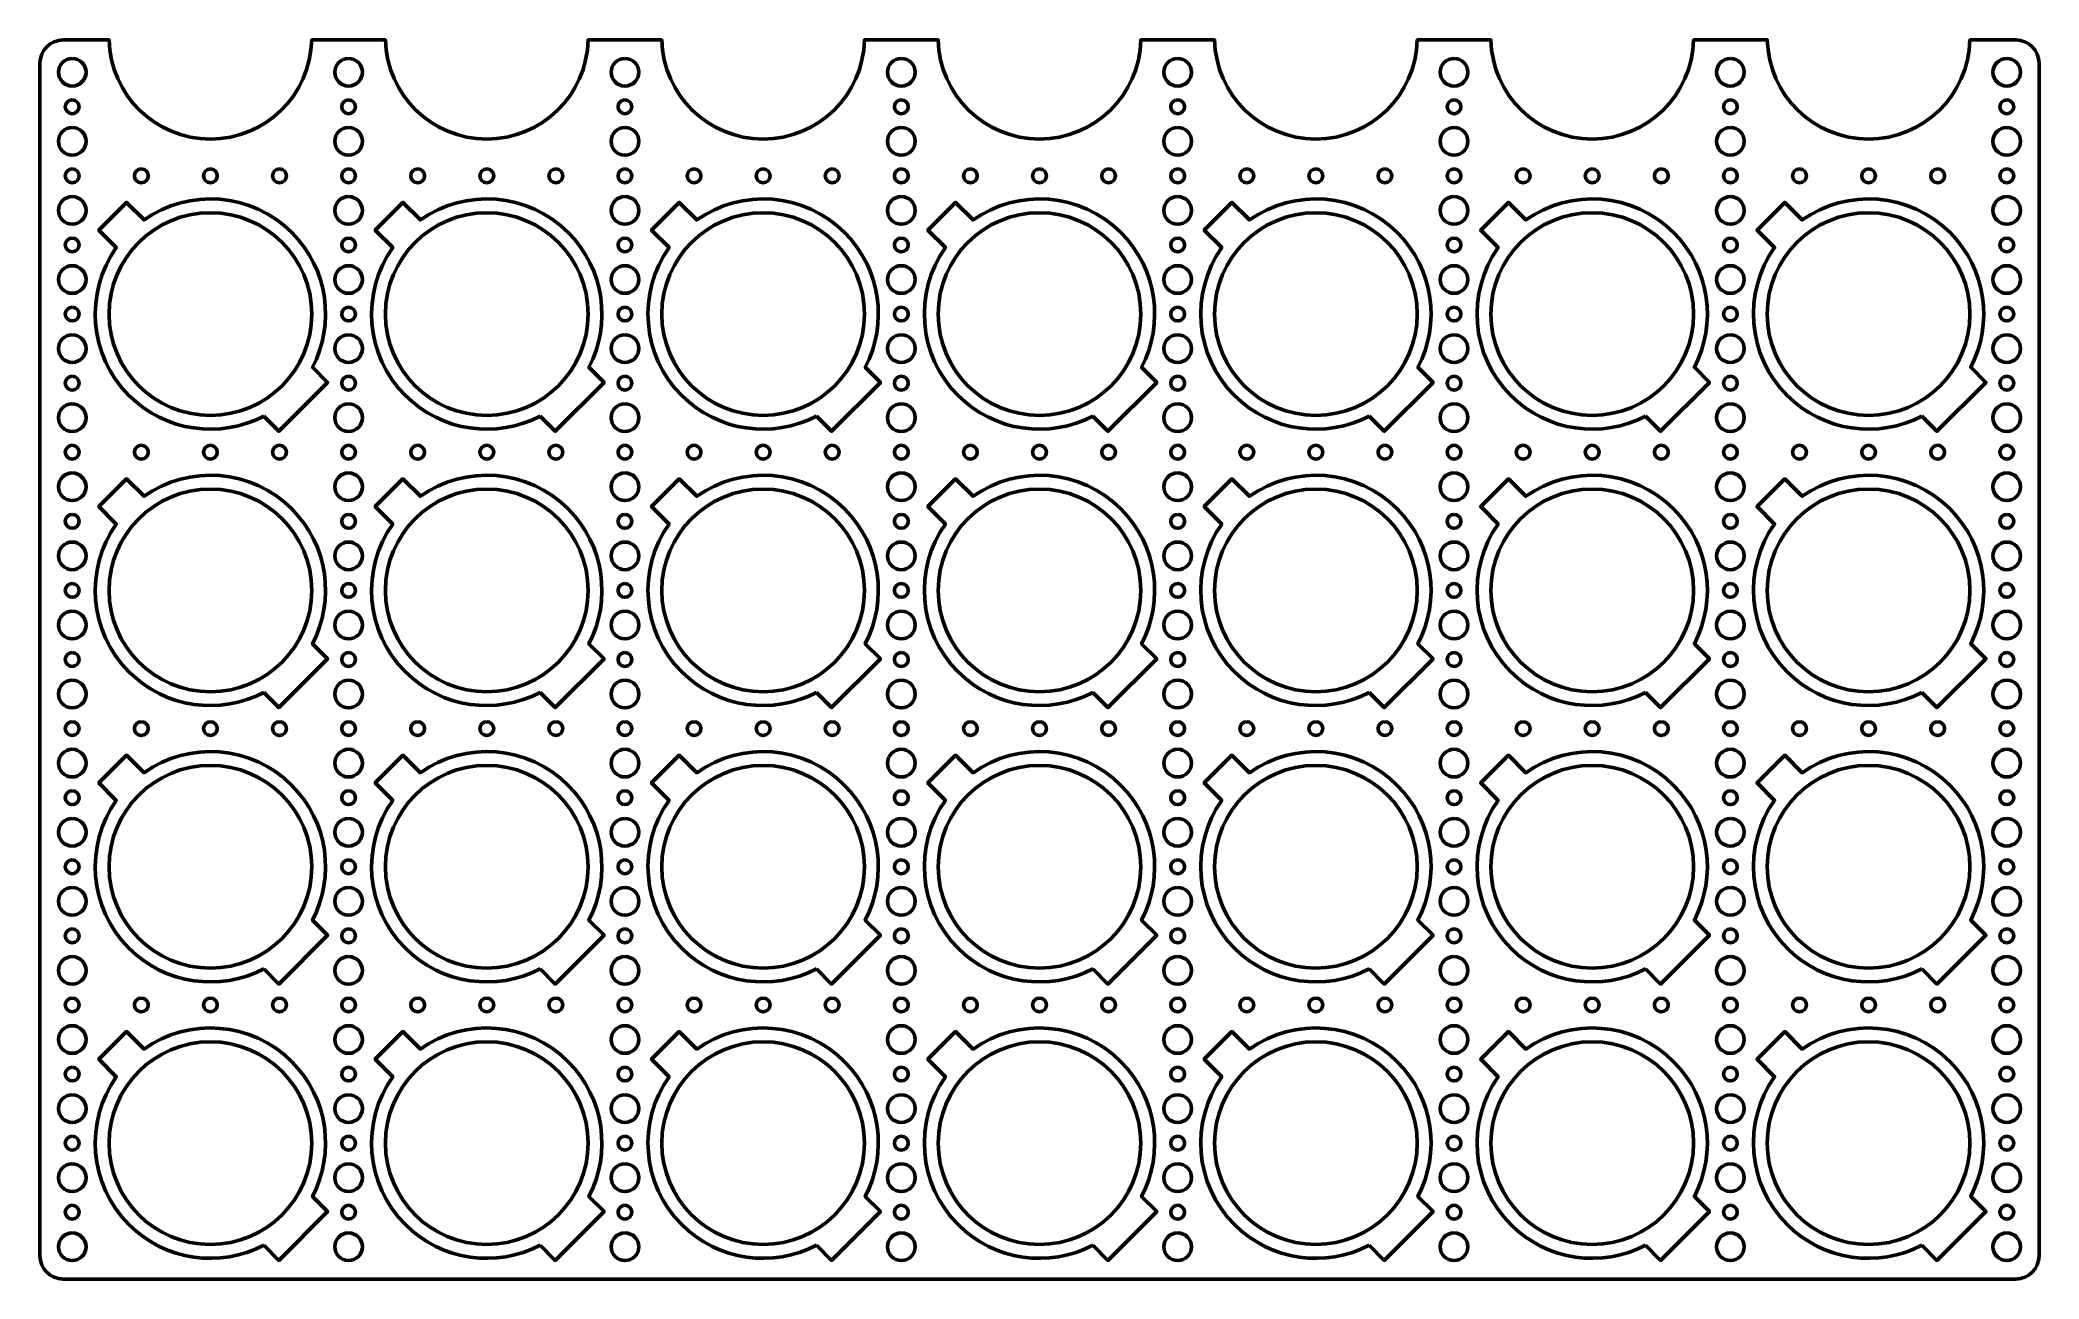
# Model space of a CAD drawing. Header units: centimetres. Extents: x -21.7 to 21.7, y -13.4 to 13.4.
import ezdxf

# ---------------------------------------------------------------- set-up
doc = ezdxf.new("R2010")
doc.units = ezdxf.units.CM
doc.header["$MEASUREMENT"] = 0
doc.layers.add('Layer 1', color=7, linetype='Continuous')

msp = doc.modelspace()

# ---------------------------------------------------------------- linework, layer by layer
at = {"layer": 'Layer 1', "lineweight": 53}
for centre, major_axis in [((-20.99997, 12.74999), (0, 0.30001)), ((-14.99997, 12.74999), (0, 0.30001)), ((-8.99997, 12.74999), (0, 0.30001)), ((-2.99997, 12.74999), (0, 0.30001)), ((3.00003, 12.74999), (0, 0.30001)), ((9.00003, 12.74999), (0, 0.30001)), ((15.00003, 12.74999), (0, 0.30001)), ((21.00003, 12.74999), (0, 0.30001)), ((-20.99998, 12), (0, 0.15)), ((-14.99998, 12), (0, 0.15)), ((-8.99998, 12), (0, 0.15)), ((-2.99998, 12), (0, 0.15)), ((3.00002, 12), (0, 0.15)), ((9.00002, 12), (0, 0.15)), ((15.00002, 12), (0, 0.15)), ((21.00002, 12), (0, 0.15)), ((-20.99997, 11.24999), (0, 0.30001)), ((-14.99997, 11.24999), (0, 0.30001)), ((-8.99997, 11.24999), (0, 0.30001)), ((-2.99997, 11.24999), (0, 0.30001)), ((3.00003, 11.24999), (0, 0.30001)), ((9.00003, 11.24999), (0, 0.30001)), ((15.00003, 11.24999), (0, 0.30001)), ((21.00003, 11.24999), (0, 0.30001)), ((-20.99998, 10.5), (0, 0.15)), ((-19.49998, 10.5), (0, 0.15)), ((-17.99998, 10.5), (0, 0.15)), ((-16.49998, 10.5), (0, 0.15)), ((-14.99998, 10.5), (0, 0.15)), ((-13.49998, 10.5), (0, 0.15)), ((-11.99998, 10.5), (0, 0.15)), ((-10.49998, 10.5), (0, 0.15)), ((-8.99998, 10.5), (0, 0.15)), ((-7.49998, 10.5), (0, 0.15)), ((-5.99998, 10.5), (0, 0.15)), ((-4.49998, 10.5), (0, 0.15)), ((-2.99998, 10.5), (0, 0.15)), ((-1.49998, 10.5), (0, 0.15)), ((0.00002, 10.5), (0, 0.15)), ((1.50002, 10.5), (0, 0.15)), ((3.00002, 10.5), (0, 0.15)), ((4.50002, 10.5), (0, 0.15)), ((6.00002, 10.5), (0, 0.15)), ((7.50002, 10.5), (0, 0.15)), ((9.00002, 10.5), (0, 0.15)), ((10.50002, 10.5), (0, 0.15)), ((12.00002, 10.5), (0, 0.15)), ((13.50002, 10.5), (0, 0.15)), ((15.00002, 10.5), (0, 0.15)), ((16.50002, 10.5), (0, 0.15)), ((18.00002, 10.5), (0, 0.15)), ((19.50002, 10.5), (0, 0.15)), ((21.00002, 10.5), (0, 0.15)), ((-20.99997, 9.74999), (0, 0.30001)), ((-14.99997, 9.74999), (0, 0.30001)), ((-8.99997, 9.74999), (0, 0.30001)), ((-2.99997, 9.74999), (0, 0.30001)), ((3.00003, 9.74999), (0, 0.30001)), ((9.00003, 9.74999), (0, 0.30001)), ((15.00003, 9.74999), (0, 0.30001)), ((21.00003, 9.74999), (0, 0.30001)), ((-18, 7.5), (0, 2.2)), ((-12, 7.5), (0, 2.2)), ((-6, 7.5), (0, 2.2)), ((0, 7.5), (0, 2.2)), ((6, 7.5), (0, 2.2)), ((12, 7.5), (0, 2.2)), ((18, 7.5), (0, 2.2)), ((-20.99998, 9), (0, 0.15)), ((-14.99998, 9), (0, 0.15)), ((-8.99998, 9), (0, 0.15)), ((-2.99998, 9), (0, 0.15)), ((3.00002, 9), (0, 0.15)), ((9.00002, 9), (0, 0.15)), ((15.00002, 9), (0, 0.15)), ((21.00002, 9), (0, 0.15)), ((-20.99997, 8.24999), (0, 0.30001)), ((-14.99997, 8.24999), (0, 0.30001)), ((-8.99997, 8.24999), (0, 0.30001)), ((-2.99997, 8.24999), (0, 0.30001)), ((3.00003, 8.24999), (0, 0.30001)), ((9.00003, 8.24999), (0, 0.30001)), ((15.00003, 8.24999), (0, 0.30001)), ((21.00003, 8.24999), (0, 0.30001)), ((-20.99998, 7.5), (0, 0.15)), ((-14.99998, 7.5), (0, 0.15)), ((-8.99998, 7.5), (0, 0.15)), ((-2.99998, 7.5), (0, 0.15)), ((3.00002, 7.5), (0, 0.15)), ((9.00002, 7.5), (0, 0.15)), ((15.00002, 7.5), (0, 0.15)), ((21.00002, 7.5), (0, 0.15)), ((-20.99997, 6.74999), (0, 0.30001)), ((-14.99997, 6.74999), (0, 0.30001)), ((-8.99997, 6.74999), (0, 0.30001)), ((-2.99997, 6.74999), (0, 0.30001)), ((3.00003, 6.74999), (0, 0.30001)), ((9.00003, 6.74999), (0, 0.30001)), ((15.00003, 6.74999), (0, 0.30001)), ((21.00003, 6.74999), (0, 0.30001)), ((-20.99998, 6), (0, 0.15)), ((-14.99998, 6), (0, 0.15)), ((-8.99998, 6), (0, 0.15)), ((-2.99998, 6), (0, 0.15)), ((3.00002, 6), (0, 0.15)), ((9.00002, 6), (0, 0.15)), ((15.00002, 6), (0, 0.15)), ((21.00002, 6), (0, 0.15)), ((-20.99997, 5.24999), (0, 0.30001)), ((-14.99997, 5.24999), (0, 0.30001)), ((-8.99997, 5.24999), (0, 0.30001)), ((-2.99997, 5.24999), (0, 0.30001)), ((3.00003, 5.24999), (0, 0.30001)), ((9.00003, 5.24999), (0, 0.30001)), ((15.00003, 5.24999), (0, 0.30001)), ((21.00003, 5.24999), (0, 0.30001)), ((-20.99998, 4.5), (0, 0.15)), ((-19.49998, 4.5), (0, 0.15)), ((-17.99998, 4.5), (0, 0.15)), ((-16.49998, 4.5), (0, 0.15)), ((-14.99998, 4.5), (0, 0.15)), ((-13.49998, 4.5), (0, 0.15)), ((-11.99998, 4.5), (0, 0.15)), ((-10.49998, 4.5), (0, 0.15)), ((-8.99998, 4.5), (0, 0.15)), ((-7.49998, 4.5), (0, 0.15)), ((-5.99998, 4.5), (0, 0.15)), ((-4.49998, 4.5), (0, 0.15)), ((-2.99998, 4.5), (0, 0.15)), ((-1.49998, 4.5), (0, 0.15)), ((0.00002, 4.5), (0, 0.15)), ((1.50002, 4.5), (0, 0.15)), ((3.00002, 4.5), (0, 0.15)), ((4.50002, 4.5), (0, 0.15)), ((6.00002, 4.5), (0, 0.15)), ((7.50002, 4.5), (0, 0.15)), ((9.00002, 4.5), (0, 0.15)), ((10.50002, 4.5), (0, 0.15)), ((12.00002, 4.5), (0, 0.15)), ((13.50002, 4.5), (0, 0.15)), ((15.00002, 4.5), (0, 0.15)), ((16.50002, 4.5), (0, 0.15)), ((18.00002, 4.5), (0, 0.15)), ((19.50002, 4.5), (0, 0.15)), ((21.00002, 4.5), (0, 0.15)), ((-20.99997, 3.74999), (0, 0.30001)), ((-14.99997, 3.74999), (0, 0.30001)), ((-8.99997, 3.74999), (0, 0.30001)), ((-2.99997, 3.74999), (0, 0.30001)), ((3.00003, 3.74999), (0, 0.30001)), ((9.00003, 3.74999), (0, 0.30001)), ((15.00003, 3.74999), (0, 0.30001)), ((21.00003, 3.74999), (0, 0.30001)), ((-18, 1.5), (0, 2.2)), ((-12, 1.5), (0, 2.2)), ((-6, 1.5), (0, 2.2)), ((0, 1.5), (0, 2.2)), ((6, 1.5), (0, 2.2)), ((12, 1.5), (0, 2.2)), ((18, 1.5), (0, 2.2)), ((-20.99998, 3), (0, 0.15)), ((-14.99998, 3), (0, 0.15)), ((-8.99998, 3), (0, 0.15)), ((-2.99998, 3), (0, 0.15)), ((3.00002, 3), (0, 0.15)), ((9.00002, 3), (0, 0.15)), ((15.00002, 3), (0, 0.15)), ((21.00002, 3), (0, 0.15)), ((-20.99997, 2.24999), (0, 0.30001)), ((-14.99997, 2.24999), (0, 0.30001)), ((-8.99997, 2.24999), (0, 0.30001)), ((-2.99997, 2.24999), (0, 0.30001)), ((3.00003, 2.24999), (0, 0.30001)), ((9.00003, 2.24999), (0, 0.30001)), ((15.00003, 2.24999), (0, 0.30001)), ((21.00003, 2.24999), (0, 0.30001)), ((-20.99998, 1.5), (0, 0.15)), ((-14.99998, 1.5), (0, 0.15)), ((-8.99998, 1.5), (0, 0.15)), ((-2.99998, 1.5), (0, 0.15)), ((3.00002, 1.5), (0, 0.15)), ((9.00002, 1.5), (0, 0.15)), ((15.00002, 1.5), (0, 0.15)), ((21.00002, 1.5), (0, 0.15)), ((-20.99997, 0.74999), (0, 0.30001)), ((-14.99997, 0.74999), (0, 0.30001)), ((-8.99997, 0.74999), (0, 0.30001)), ((-2.99997, 0.74999), (0, 0.30001)), ((3.00003, 0.74999), (0, 0.30001)), ((9.00003, 0.74999), (0, 0.30001)), ((15.00003, 0.74999), (0, 0.30001)), ((21.00003, 0.74999), (0, 0.30001)), ((-20.99998, 0), (0, 0.15)), ((-14.99998, 0), (0, 0.15)), ((-8.99998, 0), (0, 0.15)), ((-2.99998, 0), (0, 0.15)), ((3.00002, 0), (0, 0.15)), ((9.00002, 0), (0, 0.15)), ((15.00002, 0), (0, 0.15)), ((21.00002, 0), (0, 0.15)), ((-20.99997, -0.75001), (0, 0.30001)), ((-14.99997, -0.75001), (0, 0.30001)), ((-8.99997, -0.75001), (0, 0.30001)), ((-2.99997, -0.75001), (0, 0.30001)), ((3.00003, -0.75001), (0, 0.30001)), ((9.00003, -0.75001), (0, 0.30001)), ((15.00003, -0.75001), (0, 0.30001)), ((21.00003, -0.75001), (0, 0.30001)), ((-20.99998, -1.5), (0, 0.15)), ((-19.49998, -1.5), (0, 0.15)), ((-17.99998, -1.5), (0, 0.15)), ((-16.49998, -1.5), (0, 0.15)), ((-14.99998, -1.5), (0, 0.15)), ((-13.49998, -1.5), (0, 0.15)), ((-11.99998, -1.5), (0, 0.15)), ((-10.49998, -1.5), (0, 0.15)), ((-8.99998, -1.5), (0, 0.15)), ((-7.49998, -1.5), (0, 0.15)), ((-5.99998, -1.5), (0, 0.15)), ((-4.49998, -1.5), (0, 0.15)), ((-2.99998, -1.5), (0, 0.15)), ((-1.49998, -1.5), (0, 0.15)), ((0.00002, -1.5), (0, 0.15)), ((1.50002, -1.5), (0, 0.15)), ((3.00002, -1.5), (0, 0.15)), ((4.50002, -1.5), (0, 0.15)), ((6.00002, -1.5), (0, 0.15)), ((7.50002, -1.5), (0, 0.15)), ((9.00002, -1.5), (0, 0.15)), ((10.50002, -1.5), (0, 0.15)), ((12.00002, -1.5), (0, 0.15)), ((13.50002, -1.5), (0, 0.15)), ((15.00002, -1.5), (0, 0.15)), ((16.50002, -1.5), (0, 0.15)), ((18.00002, -1.5), (0, 0.15)), ((19.50002, -1.5), (0, 0.15)), ((21.00002, -1.5), (0, 0.15)), ((-20.99997, -2.25001), (0, 0.30001)), ((-14.99997, -2.25001), (0, 0.30001)), ((-8.99997, -2.25001), (0, 0.30001)), ((-2.99997, -2.25001), (0, 0.30001)), ((3.00003, -2.25001), (0, 0.30001)), ((9.00003, -2.25001), (0, 0.30001)), ((15.00003, -2.25001), (0, 0.30001)), ((21.00003, -2.25001), (0, 0.30001)), ((-18, -4.5), (0, 2.2)), ((-12, -4.5), (0, 2.2)), ((-6, -4.5), (0, 2.2)), ((0, -4.5), (0, 2.2)), ((6, -4.5), (0, 2.2)), ((12, -4.5), (0, 2.2)), ((18, -4.5), (0, 2.2)), ((-20.99998, -3), (0, 0.15)), ((-14.99998, -3), (0, 0.15)), ((-8.99998, -3), (0, 0.15)), ((-2.99998, -3), (0, 0.15)), ((3.00002, -3), (0, 0.15)), ((9.00002, -3), (0, 0.15)), ((15.00002, -3), (0, 0.15)), ((21.00002, -3), (0, 0.15)), ((-20.99997, -3.75001), (0, 0.30001)), ((-14.99997, -3.75001), (0, 0.30001)), ((-8.99997, -3.75001), (0, 0.30001)), ((-2.99997, -3.75001), (0, 0.30001)), ((3.00003, -3.75001), (0, 0.30001)), ((9.00003, -3.75001), (0, 0.30001)), ((15.00003, -3.75001), (0, 0.30001)), ((21.00003, -3.75001), (0, 0.30001)), ((-20.99998, -4.5), (0, 0.15)), ((-14.99998, -4.5), (0, 0.15)), ((-8.99998, -4.5), (0, 0.15)), ((-2.99998, -4.5), (0, 0.15)), ((3.00002, -4.5), (0, 0.15)), ((9.00002, -4.5), (0, 0.15)), ((15.00002, -4.5), (0, 0.15)), ((21.00002, -4.5), (0, 0.15)), ((-20.99997, -5.25001), (0, 0.30001)), ((-14.99997, -5.25001), (0, 0.30001)), ((-8.99997, -5.25001), (0, 0.30001)), ((-2.99997, -5.25001), (0, 0.30001)), ((3.00003, -5.25001), (0, 0.30001)), ((9.00003, -5.25001), (0, 0.30001)), ((15.00003, -5.25001), (0, 0.30001)), ((21.00003, -5.25001), (0, 0.30001)), ((-20.99998, -6), (0, 0.15)), ((-14.99998, -6), (0, 0.15)), ((-8.99998, -6), (0, 0.15)), ((-2.99998, -6), (0, 0.15)), ((3.00002, -6), (0, 0.15)), ((9.00002, -6), (0, 0.15)), ((15.00002, -6), (0, 0.15)), ((21.00002, -6), (0, 0.15)), ((-20.99997, -6.75001), (0, 0.30001)), ((-14.99997, -6.75001), (0, 0.30001)), ((-8.99997, -6.75001), (0, 0.30001)), ((-2.99997, -6.75001), (0, 0.30001)), ((3.00003, -6.75001), (0, 0.30001)), ((9.00003, -6.75001), (0, 0.30001)), ((15.00003, -6.75001), (0, 0.30001)), ((21.00003, -6.75001), (0, 0.30001)), ((-20.99998, -7.5), (0, 0.15)), ((-19.49998, -7.5), (0, 0.15)), ((-17.99998, -7.5), (0, 0.15)), ((-16.49998, -7.5), (0, 0.15)), ((-14.99998, -7.5), (0, 0.15)), ((-13.49998, -7.5), (0, 0.15)), ((-11.99998, -7.5), (0, 0.15)), ((-10.49998, -7.5), (0, 0.15)), ((-8.99998, -7.5), (0, 0.15)), ((-7.49998, -7.5), (0, 0.15)), ((-5.99998, -7.5), (0, 0.15)), ((-4.49998, -7.5), (0, 0.15)), ((-2.99998, -7.5), (0, 0.15)), ((-1.49998, -7.5), (0, 0.15)), ((0.00002, -7.5), (0, 0.15)), ((1.50002, -7.5), (0, 0.15)), ((3.00002, -7.5), (0, 0.15)), ((4.50002, -7.5), (0, 0.15)), ((6.00002, -7.5), (0, 0.15)), ((7.50002, -7.5), (0, 0.15)), ((9.00002, -7.5), (0, 0.15)), ((10.50002, -7.5), (0, 0.15)), ((12.00002, -7.5), (0, 0.15)), ((13.50002, -7.5), (0, 0.15)), ((15.00002, -7.5), (0, 0.15)), ((16.50002, -7.5), (0, 0.15)), ((18.00002, -7.5), (0, 0.15)), ((19.50002, -7.5), (0, 0.15)), ((21.00002, -7.5), (0, 0.15)), ((-20.99997, -8.25001), (0, 0.30001)), ((-14.99997, -8.25001), (0, 0.30001)), ((-8.99997, -8.25001), (0, 0.30001)), ((-2.99997, -8.25001), (0, 0.30001)), ((3.00003, -8.25001), (0, 0.30001)), ((9.00003, -8.25001), (0, 0.30001)), ((15.00003, -8.25001), (0, 0.30001)), ((21.00003, -8.25001), (0, 0.30001)), ((-18, -10.5), (0, 2.2)), ((-12, -10.5), (0, 2.2)), ((-6, -10.5), (0, 2.2)), ((0, -10.5), (0, 2.2)), ((6, -10.5), (0, 2.2)), ((12, -10.5), (0, 2.2)), ((18, -10.5), (0, 2.2)), ((-20.99998, -9), (0, 0.15)), ((-14.99998, -9), (0, 0.15)), ((-8.99998, -9), (0, 0.15)), ((-2.99998, -9), (0, 0.15)), ((3.00002, -9), (0, 0.15)), ((9.00002, -9), (0, 0.15)), ((15.00002, -9), (0, 0.15)), ((21.00002, -9), (0, 0.15)), ((-20.99997, -9.75001), (0, 0.30001)), ((-14.99997, -9.75001), (0, 0.30001)), ((-8.99997, -9.75001), (0, 0.30001)), ((-2.99997, -9.75001), (0, 0.30001)), ((3.00003, -9.75001), (0, 0.30001)), ((9.00003, -9.75001), (0, 0.30001)), ((15.00003, -9.75001), (0, 0.30001)), ((21.00003, -9.75001), (0, 0.30001)), ((-20.99998, -10.5), (0, 0.15)), ((-14.99998, -10.5), (0, 0.15)), ((-8.99998, -10.5), (0, 0.15)), ((-2.99998, -10.5), (0, 0.15)), ((3.00002, -10.5), (0, 0.15)), ((9.00002, -10.5), (0, 0.15)), ((15.00002, -10.5), (0, 0.15)), ((21.00002, -10.5), (0, 0.15)), ((-20.99997, -11.25001), (0, 0.30001)), ((-14.99997, -11.25001), (0, 0.30001)), ((-8.99997, -11.25001), (0, 0.30001)), ((-2.99997, -11.25001), (0, 0.30001)), ((3.00003, -11.25001), (0, 0.30001)), ((9.00003, -11.25001), (0, 0.30001)), ((15.00003, -11.25001), (0, 0.30001)), ((21.00003, -11.25001), (0, 0.30001)), ((-20.99998, -12), (0, 0.15)), ((-14.99998, -12), (0, 0.15)), ((-8.99998, -12), (0, 0.15)), ((-2.99998, -12), (0, 0.15)), ((3.00002, -12), (0, 0.15)), ((9.00002, -12), (0, 0.15)), ((15.00002, -12), (0, 0.15)), ((21.00002, -12), (0, 0.15)), ((-20.99997, -12.75001), (0, 0.30001)), ((-14.99997, -12.75001), (0, 0.30001)), ((-8.99997, -12.75001), (0, 0.30001)), ((-2.99997, -12.75001), (0, 0.30001)), ((3.00003, -12.75001), (0, 0.30001)), ((9.00003, -12.75001), (0, 0.30001)), ((15.00003, -12.75001), (0, 0.30001)), ((21.00003, -12.75001), (0, 0.30001))]:
    msp.add_ellipse(centre, major_axis=major_axis, ratio=1, dxfattribs=at)
msp.add_open_spline([(-21.7, -12.95), (-21.7, -12.95), (-21.7, 12.95), (-21.7, 12.95), (-21.7, 12.95), (-21.7, 13.22614), (-21.47614, 13.45), (-21.2, 13.45), (-21.2, 13.45), (-21.2, 13.45), (-20.19937, 13.45), (-20.19937, 13.45), (-20.19937, 13.45), (-20.17278, 12.25808), (-19.1983, 11.3), (-18, 11.3), (-18, 11.3), (-16.8017, 11.3), (-15.82722, 12.25808), (-15.80063, 13.45), (-15.80063, 13.45), (-15.80063, 13.45), (-14.19937, 13.45), (-14.19937, 13.45), (-14.19937, 13.45), (-14.17278, 12.25808), (-13.1983, 11.3), (-12, 11.3), (-12, 11.3), (-10.8017, 11.3), (-9.82722, 12.25808), (-9.80063, 13.45), (-9.80063, 13.45), (-9.80063, 13.45), (-8.19937, 13.45), (-8.19937, 13.45), (-8.19937, 13.45), (-8.17278, 12.25808), (-7.1983, 11.3), (-6, 11.3), (-6, 11.3), (-4.8017, 11.3), (-3.82722, 12.25808), (-3.80063, 13.45), (-3.80063, 13.45), (-3.80063, 13.45), (-2.19937, 13.45), (-2.19937, 13.45), (-2.19937, 13.45), (-2.17278, 12.25808), (-1.1983, 11.3), (0, 11.3), (0, 11.3), (1.1983, 11.3), (2.17278, 12.25808), (2.19937, 13.45), (2.19937, 13.45), (2.19937, 13.45), (3.80063, 13.45), (3.80063, 13.45), (3.80063, 13.45), (3.82722, 12.25808), (4.8017, 11.3), (6, 11.3), (6, 11.3), (7.1983, 11.3), (8.17278, 12.25808), (8.19937, 13.45), (8.19937, 13.45), (8.19937, 13.45), (9.80063, 13.45), (9.80063, 13.45), (9.80063, 13.45), (9.82722, 12.25808), (10.8017, 11.3), (12, 11.3), (12, 11.3), (13.1983, 11.3), (14.17278, 12.25808), (14.19937, 13.45), (14.19937, 13.45), (14.19937, 13.45), (15.80063, 13.45), (15.80063, 13.45), (15.80063, 13.45), (15.82722, 12.25808), (16.8017, 11.3), (18, 11.3), (18, 11.3), (19.1983, 11.3), (20.17278, 12.25808), (20.19937, 13.45), (20.19937, 13.45), (20.19937, 13.45), (21.2, 13.45), (21.2, 13.45), (21.2, 13.45), (21.47614, 13.45), (21.7, 13.22614), (21.7, 12.95), (21.7, 12.95), (21.7, 12.95), (21.7, -12.95), (21.7, -12.95), (21.7, -12.95), (21.7, -13.22614), (21.47614, -13.45), (21.2, -13.45), (21.2, -13.45), (21.2, -13.45), (-21.2, -13.45), (-21.2, -13.45), (-21.2, -13.45), (-21.47614, -13.45), (-21.7, -13.22614), (-21.7, -12.95)], degree=3, knots=[0, 0, 0, 0, 0.03333333, 0.03333333, 0.03333333, 0.03333333, 0.06666667, 0.06666667, 0.06666667, 0.06666667, 0.1, 0.1, 0.1, 0.1, 0.13333333, 0.13333333, 0.13333333, 0.13333333, 0.16666667, 0.16666667, 0.16666667, 0.16666667, 0.2, 0.2, 0.2, 0.2, 0.23333333, 0.23333333, 0.23333333, 0.23333333, 0.26666667, 0.26666667, 0.26666667, 0.26666667, 0.3, 0.3, 0.3, 0.3, 0.33333333, 0.33333333, 0.33333333, 0.33333333, 0.36666667, 0.36666667, 0.36666667, 0.36666667, 0.4, 0.4, 0.4, 0.4, 0.43333333, 0.43333333, 0.43333333, 0.43333333, 0.46666667, 0.46666667, 0.46666667, 0.46666667, 0.5, 0.5, 0.5, 0.5, 0.53333333, 0.53333333, 0.53333333, 0.53333333, 0.56666667, 0.56666667, 0.56666667, 0.56666667, 0.6, 0.6, 0.6, 0.6, 0.63333333, 0.63333333, 0.63333333, 0.63333333, 0.66666667, 0.66666667, 0.66666667, 0.66666667, 0.7, 0.7, 0.7, 0.7, 0.73333333, 0.73333333, 0.73333333, 0.73333333, 0.76666667, 0.76666667, 0.76666667, 0.76666667, 0.8, 0.8, 0.8, 0.8, 0.83333333, 0.83333333, 0.83333333, 0.83333333, 0.86666667, 0.86666667, 0.86666667, 0.86666667, 0.9, 0.9, 0.9, 0.9, 0.93333333, 0.93333333, 0.93333333, 0.93333333, 1, 1, 1, 1], dxfattribs=at)
at = {"layer": 'Layer 1', "color": 5, "lineweight": 53}
for points in [[(-16.84355, 5.28289), (-17.78601, 4.79097), (-18.97623, 4.94069), (-19.76776, 5.73223), (-19.76776, 5.73223), (-20.64162, 6.60609), (-20.73318, 7.96584), (-20.04273, 8.94169), (-20.04273, 8.94169), (-20.04273, 8.94169), (-20.42184, 9.3208), (-20.42184, 9.3208), (-20.42184, 9.3208), (-20.42184, 9.3208), (-19.8208, 9.92184), (-19.8208, 9.92184), (-19.8208, 9.92184), (-19.8208, 9.92184), (-19.44169, 9.54273), (-19.44169, 9.54273), (-19.44169, 9.54273), (-18.46584, 10.23318), (-17.10609, 10.14162), (-16.23223, 9.26776), (-16.23223, 9.26776), (-15.44069, 8.47623), (-15.29097, 7.28601), (-15.78289, 6.34355), (-15.78289, 6.34355), (-15.78289, 6.34355), (-15.45441, 6.01507), (-15.45441, 6.01507), (-15.45441, 6.01507), (-15.45441, 6.01507), (-16.51507, 4.95441), (-16.51507, 4.95441), (-16.51507, 4.95441), (-16.51507, 4.95441), (-16.84355, 5.28289), (-16.84355, 5.28289)], [(-10.84355, 5.28289), (-11.78601, 4.79097), (-12.97623, 4.94069), (-13.76776, 5.73223), (-13.76776, 5.73223), (-14.64162, 6.60609), (-14.73318, 7.96584), (-14.04273, 8.94169), (-14.04273, 8.94169), (-14.04273, 8.94169), (-14.42184, 9.3208), (-14.42184, 9.3208), (-14.42184, 9.3208), (-14.42184, 9.3208), (-13.8208, 9.92184), (-13.8208, 9.92184), (-13.8208, 9.92184), (-13.8208, 9.92184), (-13.44169, 9.54273), (-13.44169, 9.54273), (-13.44169, 9.54273), (-12.46584, 10.23318), (-11.10609, 10.14162), (-10.23223, 9.26776), (-10.23223, 9.26776), (-9.44069, 8.47623), (-9.29097, 7.28601), (-9.78289, 6.34355), (-9.78289, 6.34355), (-9.78289, 6.34355), (-9.45441, 6.01507), (-9.45441, 6.01507), (-9.45441, 6.01507), (-9.45441, 6.01507), (-10.51507, 4.95441), (-10.51507, 4.95441), (-10.51507, 4.95441), (-10.51507, 4.95441), (-10.84355, 5.28289), (-10.84355, 5.28289)], [(-4.84355, 5.28289), (-5.78601, 4.79097), (-6.97623, 4.94069), (-7.76776, 5.73223), (-7.76776, 5.73223), (-8.64162, 6.60609), (-8.73318, 7.96584), (-8.04273, 8.94169), (-8.04273, 8.94169), (-8.04273, 8.94169), (-8.42184, 9.3208), (-8.42184, 9.3208), (-8.42184, 9.3208), (-8.42184, 9.3208), (-7.8208, 9.92184), (-7.8208, 9.92184), (-7.8208, 9.92184), (-7.8208, 9.92184), (-7.44169, 9.54273), (-7.44169, 9.54273), (-7.44169, 9.54273), (-6.46584, 10.23318), (-5.10609, 10.14162), (-4.23223, 9.26776), (-4.23223, 9.26776), (-3.44069, 8.47623), (-3.29097, 7.28601), (-3.78289, 6.34355), (-3.78289, 6.34355), (-3.78289, 6.34355), (-3.45441, 6.01507), (-3.45441, 6.01507), (-3.45441, 6.01507), (-3.45441, 6.01507), (-4.51507, 4.95441), (-4.51507, 4.95441), (-4.51507, 4.95441), (-4.51507, 4.95441), (-4.84355, 5.28289), (-4.84355, 5.28289)], [(1.15645, 5.28289), (0.21399, 4.79097), (-0.97623, 4.94069), (-1.76776, 5.73223), (-1.76776, 5.73223), (-2.64162, 6.60609), (-2.73318, 7.96584), (-2.04273, 8.94169), (-2.04273, 8.94169), (-2.04273, 8.94169), (-2.42184, 9.3208), (-2.42184, 9.3208), (-2.42184, 9.3208), (-2.42184, 9.3208), (-1.8208, 9.92184), (-1.8208, 9.92184), (-1.8208, 9.92184), (-1.8208, 9.92184), (-1.44169, 9.54273), (-1.44169, 9.54273), (-1.44169, 9.54273), (-0.46584, 10.23318), (0.89391, 10.14162), (1.76777, 9.26776), (1.76777, 9.26776), (2.55931, 8.47623), (2.70903, 7.28601), (2.21711, 6.34355), (2.21711, 6.34355), (2.21711, 6.34355), (2.54559, 6.01507), (2.54559, 6.01507), (2.54559, 6.01507), (2.54559, 6.01507), (1.48493, 4.95441), (1.48493, 4.95441), (1.48493, 4.95441), (1.48493, 4.95441), (1.15645, 5.28289), (1.15645, 5.28289)], [(7.15645, 5.28289), (6.21399, 4.79097), (5.02377, 4.94069), (4.23224, 5.73223), (4.23224, 5.73223), (3.35838, 6.60609), (3.26682, 7.96584), (3.95727, 8.94169), (3.95727, 8.94169), (3.95727, 8.94169), (3.57816, 9.3208), (3.57816, 9.3208), (3.57816, 9.3208), (3.57816, 9.3208), (4.1792, 9.92184), (4.1792, 9.92184), (4.1792, 9.92184), (4.1792, 9.92184), (4.55831, 9.54273), (4.55831, 9.54273), (4.55831, 9.54273), (5.53416, 10.23318), (6.89391, 10.14162), (7.76777, 9.26776), (7.76777, 9.26776), (8.55931, 8.47623), (8.70903, 7.28601), (8.21711, 6.34355), (8.21711, 6.34355), (8.21711, 6.34355), (8.54559, 6.01507), (8.54559, 6.01507), (8.54559, 6.01507), (8.54559, 6.01507), (7.48493, 4.95441), (7.48493, 4.95441), (7.48493, 4.95441), (7.48493, 4.95441), (7.15645, 5.28289), (7.15645, 5.28289)], [(13.15645, 5.28289), (12.21399, 4.79097), (11.02377, 4.94069), (10.23224, 5.73223), (10.23224, 5.73223), (9.35838, 6.60609), (9.26682, 7.96584), (9.95727, 8.94169), (9.95727, 8.94169), (9.95727, 8.94169), (9.57816, 9.3208), (9.57816, 9.3208), (9.57816, 9.3208), (9.57816, 9.3208), (10.1792, 9.92184), (10.1792, 9.92184), (10.1792, 9.92184), (10.1792, 9.92184), (10.55831, 9.54273), (10.55831, 9.54273), (10.55831, 9.54273), (11.53416, 10.23318), (12.89391, 10.14162), (13.76777, 9.26776), (13.76777, 9.26776), (14.55931, 8.47623), (14.70903, 7.28601), (14.21711, 6.34355), (14.21711, 6.34355), (14.21711, 6.34355), (14.54559, 6.01507), (14.54559, 6.01507), (14.54559, 6.01507), (14.54559, 6.01507), (13.48493, 4.95441), (13.48493, 4.95441), (13.48493, 4.95441), (13.48493, 4.95441), (13.15645, 5.28289), (13.15645, 5.28289)], [(19.15645, 5.28289), (18.21399, 4.79097), (17.02377, 4.94069), (16.23224, 5.73223), (16.23224, 5.73223), (15.35838, 6.60609), (15.26682, 7.96584), (15.95727, 8.94169), (15.95727, 8.94169), (15.95727, 8.94169), (15.57816, 9.3208), (15.57816, 9.3208), (15.57816, 9.3208), (15.57816, 9.3208), (16.1792, 9.92184), (16.1792, 9.92184), (16.1792, 9.92184), (16.1792, 9.92184), (16.55831, 9.54273), (16.55831, 9.54273), (16.55831, 9.54273), (17.53416, 10.23318), (18.89391, 10.14162), (19.76777, 9.26776), (19.76777, 9.26776), (20.55931, 8.47623), (20.70903, 7.28601), (20.21711, 6.34355), (20.21711, 6.34355), (20.21711, 6.34355), (20.54559, 6.01507), (20.54559, 6.01507), (20.54559, 6.01507), (20.54559, 6.01507), (19.48493, 4.95441), (19.48493, 4.95441), (19.48493, 4.95441), (19.48493, 4.95441), (19.15645, 5.28289), (19.15645, 5.28289)], [(-16.84355, -0.71711), (-17.78601, -1.20903), (-18.97623, -1.05931), (-19.76776, -0.26777), (-19.76776, -0.26777), (-20.64162, 0.60609), (-20.73318, 1.96584), (-20.04273, 2.94169), (-20.04273, 2.94169), (-20.04273, 2.94169), (-20.42184, 3.3208), (-20.42184, 3.3208), (-20.42184, 3.3208), (-20.42184, 3.3208), (-19.8208, 3.92184), (-19.8208, 3.92184), (-19.8208, 3.92184), (-19.8208, 3.92184), (-19.44169, 3.54273), (-19.44169, 3.54273), (-19.44169, 3.54273), (-18.46584, 4.23318), (-17.10609, 4.14162), (-16.23223, 3.26776), (-16.23223, 3.26776), (-15.44069, 2.47623), (-15.29097, 1.28601), (-15.78289, 0.34355), (-15.78289, 0.34355), (-15.78289, 0.34355), (-15.45441, 0.01507), (-15.45441, 0.01507), (-15.45441, 0.01507), (-15.45441, 0.01507), (-16.51507, -1.04559), (-16.51507, -1.04559), (-16.51507, -1.04559), (-16.51507, -1.04559), (-16.84355, -0.71711), (-16.84355, -0.71711)], [(-10.84355, -0.71711), (-11.78601, -1.20903), (-12.97623, -1.05931), (-13.76776, -0.26777), (-13.76776, -0.26777), (-14.64162, 0.60609), (-14.73318, 1.96584), (-14.04273, 2.94169), (-14.04273, 2.94169), (-14.04273, 2.94169), (-14.42184, 3.3208), (-14.42184, 3.3208), (-14.42184, 3.3208), (-14.42184, 3.3208), (-13.8208, 3.92184), (-13.8208, 3.92184), (-13.8208, 3.92184), (-13.8208, 3.92184), (-13.44169, 3.54273), (-13.44169, 3.54273), (-13.44169, 3.54273), (-12.46584, 4.23318), (-11.10609, 4.14162), (-10.23223, 3.26776), (-10.23223, 3.26776), (-9.44069, 2.47623), (-9.29097, 1.28601), (-9.78289, 0.34355), (-9.78289, 0.34355), (-9.78289, 0.34355), (-9.45441, 0.01507), (-9.45441, 0.01507), (-9.45441, 0.01507), (-9.45441, 0.01507), (-10.51507, -1.04559), (-10.51507, -1.04559), (-10.51507, -1.04559), (-10.51507, -1.04559), (-10.84355, -0.71711), (-10.84355, -0.71711)], [(-4.84355, -0.71711), (-5.78601, -1.20903), (-6.97623, -1.05931), (-7.76776, -0.26777), (-7.76776, -0.26777), (-8.64162, 0.60609), (-8.73318, 1.96584), (-8.04273, 2.94169), (-8.04273, 2.94169), (-8.04273, 2.94169), (-8.42184, 3.3208), (-8.42184, 3.3208), (-8.42184, 3.3208), (-8.42184, 3.3208), (-7.8208, 3.92184), (-7.8208, 3.92184), (-7.8208, 3.92184), (-7.8208, 3.92184), (-7.44169, 3.54273), (-7.44169, 3.54273), (-7.44169, 3.54273), (-6.46584, 4.23318), (-5.10609, 4.14162), (-4.23223, 3.26776), (-4.23223, 3.26776), (-3.44069, 2.47623), (-3.29097, 1.28601), (-3.78289, 0.34355), (-3.78289, 0.34355), (-3.78289, 0.34355), (-3.45441, 0.01507), (-3.45441, 0.01507), (-3.45441, 0.01507), (-3.45441, 0.01507), (-4.51507, -1.04559), (-4.51507, -1.04559), (-4.51507, -1.04559), (-4.51507, -1.04559), (-4.84355, -0.71711), (-4.84355, -0.71711)], [(1.15645, -0.71711), (0.21399, -1.20903), (-0.97623, -1.05931), (-1.76776, -0.26777), (-1.76776, -0.26777), (-2.64162, 0.60609), (-2.73318, 1.96584), (-2.04273, 2.94169), (-2.04273, 2.94169), (-2.04273, 2.94169), (-2.42184, 3.3208), (-2.42184, 3.3208), (-2.42184, 3.3208), (-2.42184, 3.3208), (-1.8208, 3.92184), (-1.8208, 3.92184), (-1.8208, 3.92184), (-1.8208, 3.92184), (-1.44169, 3.54273), (-1.44169, 3.54273), (-1.44169, 3.54273), (-0.46584, 4.23318), (0.89391, 4.14162), (1.76777, 3.26776), (1.76777, 3.26776), (2.55931, 2.47623), (2.70903, 1.28601), (2.21711, 0.34355), (2.21711, 0.34355), (2.21711, 0.34355), (2.54559, 0.01507), (2.54559, 0.01507), (2.54559, 0.01507), (2.54559, 0.01507), (1.48493, -1.04559), (1.48493, -1.04559), (1.48493, -1.04559), (1.48493, -1.04559), (1.15645, -0.71711), (1.15645, -0.71711)], [(7.15645, -0.71711), (6.21399, -1.20903), (5.02377, -1.05931), (4.23224, -0.26777), (4.23224, -0.26777), (3.35838, 0.60609), (3.26682, 1.96584), (3.95727, 2.94169), (3.95727, 2.94169), (3.95727, 2.94169), (3.57816, 3.3208), (3.57816, 3.3208), (3.57816, 3.3208), (3.57816, 3.3208), (4.1792, 3.92184), (4.1792, 3.92184), (4.1792, 3.92184), (4.1792, 3.92184), (4.55831, 3.54273), (4.55831, 3.54273), (4.55831, 3.54273), (5.53416, 4.23318), (6.89391, 4.14162), (7.76777, 3.26776), (7.76777, 3.26776), (8.55931, 2.47623), (8.70903, 1.28601), (8.21711, 0.34355), (8.21711, 0.34355), (8.21711, 0.34355), (8.54559, 0.01507), (8.54559, 0.01507), (8.54559, 0.01507), (8.54559, 0.01507), (7.48493, -1.04559), (7.48493, -1.04559), (7.48493, -1.04559), (7.48493, -1.04559), (7.15645, -0.71711), (7.15645, -0.71711)], [(13.15645, -0.71711), (12.21399, -1.20903), (11.02377, -1.05931), (10.23224, -0.26777), (10.23224, -0.26777), (9.35838, 0.60609), (9.26682, 1.96584), (9.95727, 2.94169), (9.95727, 2.94169), (9.95727, 2.94169), (9.57816, 3.3208), (9.57816, 3.3208), (9.57816, 3.3208), (9.57816, 3.3208), (10.1792, 3.92184), (10.1792, 3.92184), (10.1792, 3.92184), (10.1792, 3.92184), (10.55831, 3.54273), (10.55831, 3.54273), (10.55831, 3.54273), (11.53416, 4.23318), (12.89391, 4.14162), (13.76777, 3.26776), (13.76777, 3.26776), (14.55931, 2.47623), (14.70903, 1.28601), (14.21711, 0.34355), (14.21711, 0.34355), (14.21711, 0.34355), (14.54559, 0.01507), (14.54559, 0.01507), (14.54559, 0.01507), (14.54559, 0.01507), (13.48493, -1.04559), (13.48493, -1.04559), (13.48493, -1.04559), (13.48493, -1.04559), (13.15645, -0.71711), (13.15645, -0.71711)], [(19.15645, -0.71711), (18.21399, -1.20903), (17.02377, -1.05931), (16.23224, -0.26777), (16.23224, -0.26777), (15.35838, 0.60609), (15.26682, 1.96584), (15.95727, 2.94169), (15.95727, 2.94169), (15.95727, 2.94169), (15.57816, 3.3208), (15.57816, 3.3208), (15.57816, 3.3208), (15.57816, 3.3208), (16.1792, 3.92184), (16.1792, 3.92184), (16.1792, 3.92184), (16.1792, 3.92184), (16.55831, 3.54273), (16.55831, 3.54273), (16.55831, 3.54273), (17.53416, 4.23318), (18.89391, 4.14162), (19.76777, 3.26776), (19.76777, 3.26776), (20.55931, 2.47623), (20.70903, 1.28601), (20.21711, 0.34355), (20.21711, 0.34355), (20.21711, 0.34355), (20.54559, 0.01507), (20.54559, 0.01507), (20.54559, 0.01507), (20.54559, 0.01507), (19.48493, -1.04559), (19.48493, -1.04559), (19.48493, -1.04559), (19.48493, -1.04559), (19.15645, -0.71711), (19.15645, -0.71711)], [(-16.84355, -6.71711), (-17.78601, -7.20903), (-18.97623, -7.05931), (-19.76776, -6.26777), (-19.76776, -6.26777), (-20.64162, -5.39391), (-20.73318, -4.03416), (-20.04273, -3.05831), (-20.04273, -3.05831), (-20.04273, -3.05831), (-20.42184, -2.6792), (-20.42184, -2.6792), (-20.42184, -2.6792), (-20.42184, -2.6792), (-19.8208, -2.07816), (-19.8208, -2.07816), (-19.8208, -2.07816), (-19.8208, -2.07816), (-19.44169, -2.45727), (-19.44169, -2.45727), (-19.44169, -2.45727), (-18.46584, -1.76682), (-17.10609, -1.85838), (-16.23223, -2.73224), (-16.23223, -2.73224), (-15.44069, -3.52377), (-15.29097, -4.71399), (-15.78289, -5.65645), (-15.78289, -5.65645), (-15.78289, -5.65645), (-15.45441, -5.98493), (-15.45441, -5.98493), (-15.45441, -5.98493), (-15.45441, -5.98493), (-16.51507, -7.04559), (-16.51507, -7.04559), (-16.51507, -7.04559), (-16.51507, -7.04559), (-16.84355, -6.71711), (-16.84355, -6.71711)], [(-10.84355, -6.71711), (-11.78601, -7.20903), (-12.97623, -7.05931), (-13.76776, -6.26777), (-13.76776, -6.26777), (-14.64162, -5.39391), (-14.73318, -4.03416), (-14.04273, -3.05831), (-14.04273, -3.05831), (-14.04273, -3.05831), (-14.42184, -2.6792), (-14.42184, -2.6792), (-14.42184, -2.6792), (-14.42184, -2.6792), (-13.8208, -2.07816), (-13.8208, -2.07816), (-13.8208, -2.07816), (-13.8208, -2.07816), (-13.44169, -2.45727), (-13.44169, -2.45727), (-13.44169, -2.45727), (-12.46584, -1.76682), (-11.10609, -1.85838), (-10.23223, -2.73224), (-10.23223, -2.73224), (-9.44069, -3.52377), (-9.29097, -4.71399), (-9.78289, -5.65645), (-9.78289, -5.65645), (-9.78289, -5.65645), (-9.45441, -5.98493), (-9.45441, -5.98493), (-9.45441, -5.98493), (-9.45441, -5.98493), (-10.51507, -7.04559), (-10.51507, -7.04559), (-10.51507, -7.04559), (-10.51507, -7.04559), (-10.84355, -6.71711), (-10.84355, -6.71711)], [(-4.84355, -6.71711), (-5.78601, -7.20903), (-6.97623, -7.05931), (-7.76776, -6.26777), (-7.76776, -6.26777), (-8.64162, -5.39391), (-8.73318, -4.03416), (-8.04273, -3.05831), (-8.04273, -3.05831), (-8.04273, -3.05831), (-8.42184, -2.6792), (-8.42184, -2.6792), (-8.42184, -2.6792), (-8.42184, -2.6792), (-7.8208, -2.07816), (-7.8208, -2.07816), (-7.8208, -2.07816), (-7.8208, -2.07816), (-7.44169, -2.45727), (-7.44169, -2.45727), (-7.44169, -2.45727), (-6.46584, -1.76682), (-5.10609, -1.85838), (-4.23223, -2.73224), (-4.23223, -2.73224), (-3.44069, -3.52377), (-3.29097, -4.71399), (-3.78289, -5.65645), (-3.78289, -5.65645), (-3.78289, -5.65645), (-3.45441, -5.98493), (-3.45441, -5.98493), (-3.45441, -5.98493), (-3.45441, -5.98493), (-4.51507, -7.04559), (-4.51507, -7.04559), (-4.51507, -7.04559), (-4.51507, -7.04559), (-4.84355, -6.71711), (-4.84355, -6.71711)], [(1.15645, -6.71711), (0.21399, -7.20903), (-0.97623, -7.05931), (-1.76776, -6.26777), (-1.76776, -6.26777), (-2.64162, -5.39391), (-2.73318, -4.03416), (-2.04273, -3.05831), (-2.04273, -3.05831), (-2.04273, -3.05831), (-2.42184, -2.6792), (-2.42184, -2.6792), (-2.42184, -2.6792), (-2.42184, -2.6792), (-1.8208, -2.07816), (-1.8208, -2.07816), (-1.8208, -2.07816), (-1.8208, -2.07816), (-1.44169, -2.45727), (-1.44169, -2.45727), (-1.44169, -2.45727), (-0.46584, -1.76682), (0.89391, -1.85838), (1.76777, -2.73224), (1.76777, -2.73224), (2.55931, -3.52377), (2.70903, -4.71399), (2.21711, -5.65645), (2.21711, -5.65645), (2.21711, -5.65645), (2.54559, -5.98493), (2.54559, -5.98493), (2.54559, -5.98493), (2.54559, -5.98493), (1.48493, -7.04559), (1.48493, -7.04559), (1.48493, -7.04559), (1.48493, -7.04559), (1.15645, -6.71711), (1.15645, -6.71711)], [(7.15645, -6.71711), (6.21399, -7.20903), (5.02377, -7.05931), (4.23224, -6.26777), (4.23224, -6.26777), (3.35838, -5.39391), (3.26682, -4.03416), (3.95727, -3.05831), (3.95727, -3.05831), (3.95727, -3.05831), (3.57816, -2.6792), (3.57816, -2.6792), (3.57816, -2.6792), (3.57816, -2.6792), (4.1792, -2.07816), (4.1792, -2.07816), (4.1792, -2.07816), (4.1792, -2.07816), (4.55831, -2.45727), (4.55831, -2.45727), (4.55831, -2.45727), (5.53416, -1.76682), (6.89391, -1.85838), (7.76777, -2.73224), (7.76777, -2.73224), (8.55931, -3.52377), (8.70903, -4.71399), (8.21711, -5.65645), (8.21711, -5.65645), (8.21711, -5.65645), (8.54559, -5.98493), (8.54559, -5.98493), (8.54559, -5.98493), (8.54559, -5.98493), (7.48493, -7.04559), (7.48493, -7.04559), (7.48493, -7.04559), (7.48493, -7.04559), (7.15645, -6.71711), (7.15645, -6.71711)], [(13.15645, -6.71711), (12.21399, -7.20903), (11.02377, -7.05931), (10.23224, -6.26777), (10.23224, -6.26777), (9.35838, -5.39391), (9.26682, -4.03416), (9.95727, -3.05831), (9.95727, -3.05831), (9.95727, -3.05831), (9.57816, -2.6792), (9.57816, -2.6792), (9.57816, -2.6792), (9.57816, -2.6792), (10.1792, -2.07816), (10.1792, -2.07816), (10.1792, -2.07816), (10.1792, -2.07816), (10.55831, -2.45727), (10.55831, -2.45727), (10.55831, -2.45727), (11.53416, -1.76682), (12.89391, -1.85838), (13.76777, -2.73224), (13.76777, -2.73224), (14.55931, -3.52377), (14.70903, -4.71399), (14.21711, -5.65645), (14.21711, -5.65645), (14.21711, -5.65645), (14.54559, -5.98493), (14.54559, -5.98493), (14.54559, -5.98493), (14.54559, -5.98493), (13.48493, -7.04559), (13.48493, -7.04559), (13.48493, -7.04559), (13.48493, -7.04559), (13.15645, -6.71711), (13.15645, -6.71711)], [(19.15645, -6.71711), (18.21399, -7.20903), (17.02377, -7.05931), (16.23224, -6.26777), (16.23224, -6.26777), (15.35838, -5.39391), (15.26682, -4.03416), (15.95727, -3.05831), (15.95727, -3.05831), (15.95727, -3.05831), (15.57816, -2.6792), (15.57816, -2.6792), (15.57816, -2.6792), (15.57816, -2.6792), (16.1792, -2.07816), (16.1792, -2.07816), (16.1792, -2.07816), (16.1792, -2.07816), (16.55831, -2.45727), (16.55831, -2.45727), (16.55831, -2.45727), (17.53416, -1.76682), (18.89391, -1.85838), (19.76777, -2.73224), (19.76777, -2.73224), (20.55931, -3.52377), (20.70903, -4.71399), (20.21711, -5.65645), (20.21711, -5.65645), (20.21711, -5.65645), (20.54559, -5.98493), (20.54559, -5.98493), (20.54559, -5.98493), (20.54559, -5.98493), (19.48493, -7.04559), (19.48493, -7.04559), (19.48493, -7.04559), (19.48493, -7.04559), (19.15645, -6.71711), (19.15645, -6.71711)], [(-16.84355, -12.71711), (-17.78601, -13.20903), (-18.97623, -13.05931), (-19.76776, -12.26777), (-19.76776, -12.26777), (-20.64162, -11.39391), (-20.73318, -10.03416), (-20.04273, -9.05831), (-20.04273, -9.05831), (-20.04273, -9.05831), (-20.42184, -8.6792), (-20.42184, -8.6792), (-20.42184, -8.6792), (-20.42184, -8.6792), (-19.8208, -8.07816), (-19.8208, -8.07816), (-19.8208, -8.07816), (-19.8208, -8.07816), (-19.44169, -8.45727), (-19.44169, -8.45727), (-19.44169, -8.45727), (-18.46584, -7.76682), (-17.10609, -7.85838), (-16.23223, -8.73224), (-16.23223, -8.73224), (-15.44069, -9.52377), (-15.29097, -10.71399), (-15.78289, -11.65645), (-15.78289, -11.65645), (-15.78289, -11.65645), (-15.45441, -11.98493), (-15.45441, -11.98493), (-15.45441, -11.98493), (-15.45441, -11.98493), (-16.51507, -13.04559), (-16.51507, -13.04559), (-16.51507, -13.04559), (-16.51507, -13.04559), (-16.84355, -12.71711), (-16.84355, -12.71711)], [(-10.84355, -12.71711), (-11.78601, -13.20903), (-12.97623, -13.05931), (-13.76776, -12.26777), (-13.76776, -12.26777), (-14.64162, -11.39391), (-14.73318, -10.03416), (-14.04273, -9.05831), (-14.04273, -9.05831), (-14.04273, -9.05831), (-14.42184, -8.6792), (-14.42184, -8.6792), (-14.42184, -8.6792), (-14.42184, -8.6792), (-13.8208, -8.07816), (-13.8208, -8.07816), (-13.8208, -8.07816), (-13.8208, -8.07816), (-13.44169, -8.45727), (-13.44169, -8.45727), (-13.44169, -8.45727), (-12.46584, -7.76682), (-11.10609, -7.85838), (-10.23223, -8.73224), (-10.23223, -8.73224), (-9.44069, -9.52377), (-9.29097, -10.71399), (-9.78289, -11.65645), (-9.78289, -11.65645), (-9.78289, -11.65645), (-9.45441, -11.98493), (-9.45441, -11.98493), (-9.45441, -11.98493), (-9.45441, -11.98493), (-10.51507, -13.04559), (-10.51507, -13.04559), (-10.51507, -13.04559), (-10.51507, -13.04559), (-10.84355, -12.71711), (-10.84355, -12.71711)], [(-4.84355, -12.71711), (-5.78601, -13.20903), (-6.97623, -13.05931), (-7.76776, -12.26777), (-7.76776, -12.26777), (-8.64162, -11.39391), (-8.73318, -10.03416), (-8.04273, -9.05831), (-8.04273, -9.05831), (-8.04273, -9.05831), (-8.42184, -8.6792), (-8.42184, -8.6792), (-8.42184, -8.6792), (-8.42184, -8.6792), (-7.8208, -8.07816), (-7.8208, -8.07816), (-7.8208, -8.07816), (-7.8208, -8.07816), (-7.44169, -8.45727), (-7.44169, -8.45727), (-7.44169, -8.45727), (-6.46584, -7.76682), (-5.10609, -7.85838), (-4.23223, -8.73224), (-4.23223, -8.73224), (-3.44069, -9.52377), (-3.29097, -10.71399), (-3.78289, -11.65645), (-3.78289, -11.65645), (-3.78289, -11.65645), (-3.45441, -11.98493), (-3.45441, -11.98493), (-3.45441, -11.98493), (-3.45441, -11.98493), (-4.51507, -13.04559), (-4.51507, -13.04559), (-4.51507, -13.04559), (-4.51507, -13.04559), (-4.84355, -12.71711), (-4.84355, -12.71711)], [(1.15645, -12.71711), (0.21399, -13.20903), (-0.97623, -13.05931), (-1.76776, -12.26777), (-1.76776, -12.26777), (-2.64162, -11.39391), (-2.73318, -10.03416), (-2.04273, -9.05831), (-2.04273, -9.05831), (-2.04273, -9.05831), (-2.42184, -8.6792), (-2.42184, -8.6792), (-2.42184, -8.6792), (-2.42184, -8.6792), (-1.8208, -8.07816), (-1.8208, -8.07816), (-1.8208, -8.07816), (-1.8208, -8.07816), (-1.44169, -8.45727), (-1.44169, -8.45727), (-1.44169, -8.45727), (-0.46584, -7.76682), (0.89391, -7.85838), (1.76777, -8.73224), (1.76777, -8.73224), (2.55931, -9.52377), (2.70903, -10.71399), (2.21711, -11.65645), (2.21711, -11.65645), (2.21711, -11.65645), (2.54559, -11.98493), (2.54559, -11.98493), (2.54559, -11.98493), (2.54559, -11.98493), (1.48493, -13.04559), (1.48493, -13.04559), (1.48493, -13.04559), (1.48493, -13.04559), (1.15645, -12.71711), (1.15645, -12.71711)], [(7.15645, -12.71711), (6.21399, -13.20903), (5.02377, -13.05931), (4.23224, -12.26777), (4.23224, -12.26777), (3.35838, -11.39391), (3.26682, -10.03416), (3.95727, -9.05831), (3.95727, -9.05831), (3.95727, -9.05831), (3.57816, -8.6792), (3.57816, -8.6792), (3.57816, -8.6792), (3.57816, -8.6792), (4.1792, -8.07816), (4.1792, -8.07816), (4.1792, -8.07816), (4.1792, -8.07816), (4.55831, -8.45727), (4.55831, -8.45727), (4.55831, -8.45727), (5.53416, -7.76682), (6.89391, -7.85838), (7.76777, -8.73224), (7.76777, -8.73224), (8.55931, -9.52377), (8.70903, -10.71399), (8.21711, -11.65645), (8.21711, -11.65645), (8.21711, -11.65645), (8.54559, -11.98493), (8.54559, -11.98493), (8.54559, -11.98493), (8.54559, -11.98493), (7.48493, -13.04559), (7.48493, -13.04559), (7.48493, -13.04559), (7.48493, -13.04559), (7.15645, -12.71711), (7.15645, -12.71711)], [(13.15645, -12.71711), (12.21399, -13.20903), (11.02377, -13.05931), (10.23224, -12.26777), (10.23224, -12.26777), (9.35838, -11.39391), (9.26682, -10.03416), (9.95727, -9.05831), (9.95727, -9.05831), (9.95727, -9.05831), (9.57816, -8.6792), (9.57816, -8.6792), (9.57816, -8.6792), (9.57816, -8.6792), (10.1792, -8.07816), (10.1792, -8.07816), (10.1792, -8.07816), (10.1792, -8.07816), (10.55831, -8.45727), (10.55831, -8.45727), (10.55831, -8.45727), (11.53416, -7.76682), (12.89391, -7.85838), (13.76777, -8.73224), (13.76777, -8.73224), (14.55931, -9.52377), (14.70903, -10.71399), (14.21711, -11.65645), (14.21711, -11.65645), (14.21711, -11.65645), (14.54559, -11.98493), (14.54559, -11.98493), (14.54559, -11.98493), (14.54559, -11.98493), (13.48493, -13.04559), (13.48493, -13.04559), (13.48493, -13.04559), (13.48493, -13.04559), (13.15645, -12.71711), (13.15645, -12.71711)], [(19.15645, -12.71711), (18.21399, -13.20903), (17.02377, -13.05931), (16.23224, -12.26777), (16.23224, -12.26777), (15.35838, -11.39391), (15.26682, -10.03416), (15.95727, -9.05831), (15.95727, -9.05831), (15.95727, -9.05831), (15.57816, -8.6792), (15.57816, -8.6792), (15.57816, -8.6792), (15.57816, -8.6792), (16.1792, -8.07816), (16.1792, -8.07816), (16.1792, -8.07816), (16.1792, -8.07816), (16.55831, -8.45727), (16.55831, -8.45727), (16.55831, -8.45727), (17.53416, -7.76682), (18.89391, -7.85838), (19.76777, -8.73224), (19.76777, -8.73224), (20.55931, -9.52377), (20.70903, -10.71399), (20.21711, -11.65645), (20.21711, -11.65645), (20.21711, -11.65645), (20.54559, -11.98493), (20.54559, -11.98493), (20.54559, -11.98493), (20.54559, -11.98493), (19.48493, -13.04559), (19.48493, -13.04559), (19.48493, -13.04559), (19.48493, -13.04559), (19.15645, -12.71711), (19.15645, -12.71711)]]:
    msp.add_open_spline(points, degree=3, knots=[0, 0, 0, 0, 0.09090909, 0.09090909, 0.09090909, 0.09090909, 0.18181818, 0.18181818, 0.18181818, 0.18181818, 0.27272727, 0.27272727, 0.27272727, 0.27272727, 0.36363636, 0.36363636, 0.36363636, 0.36363636, 0.45454545, 0.45454545, 0.45454545, 0.45454545, 0.54545455, 0.54545455, 0.54545455, 0.54545455, 0.63636364, 0.63636364, 0.63636364, 0.63636364, 0.72727273, 0.72727273, 0.72727273, 0.72727273, 0.81818182, 0.81818182, 0.81818182, 0.81818182, 1, 1, 1, 1], dxfattribs=at)

doc.saveas('drawing.dxf')
